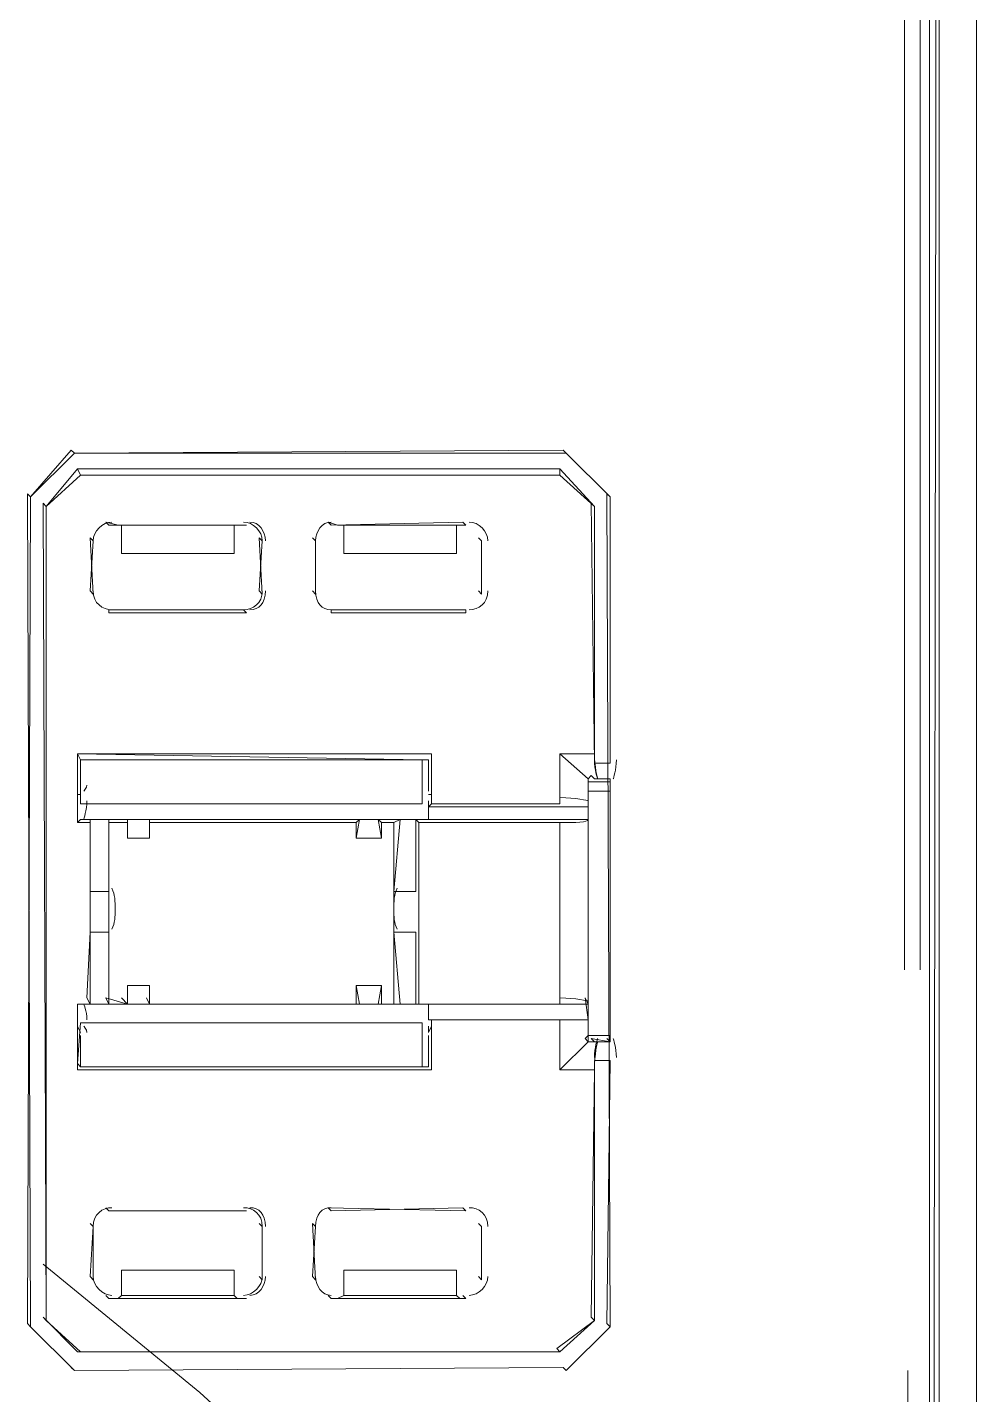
# Model space of a CAD drawing. Header units: metres. Extents: x 2999 to 3164, y 1641 to 1678.
# Drawn here: x 3010.041 to 3010.511, y 1653.195 to 1653.873 of the extents above; entities that cross this region are included whole.
import ezdxf

# ---------------------------------------------------------------- set-up
doc = ezdxf.new("R2010")
doc.units = ezdxf.units.M

msp = doc.modelspace()

# ---------------------------------------------------------------- linework, layer by layer
at = {"color": 7, "linetype": 'Continuous', "lineweight": 20, "true_color": 0x000007}
for points in [[(3010.48776, 1654.99513), (3010.48465, 1654.99513), (3010.48465, 1655.1317), (3010.4831, 1655.12704), (3010.4831, 1653.40594)], [(3010.47534, 1653.40594), (3010.47534, 1655.12704), (3010.47534, 1655.12704)], [(3010.51104, 1655.11773), (3010.51104, 1652.69204), (3010.51104, 1652.69204)], [(3010.51104, 1655.10997), (3010.51104, 1652.69049), (3010.51104, 1652.69049)], [(3010.49241, 1652.75412), (3010.49241, 1654.99978), (3010.48776, 1654.99513), (3010.48776, 1652.75412)], [(3010.49241, 1652.75412), (3010.48931, 1652.75722), (3010.49241, 1654.99978), (3010.48931, 1655.00289)], [(3010.47689, 1652.7774), (3010.47689, 1653.20729), (3010.47689, 1653.20729)]]:
    msp.add_lwpolyline(points, dxfattribs=at)
at = {"color": 7, "linetype": 'Continuous', "lineweight": 13, "true_color": 0x000007}
for points in [[(3010.04235, 1653.22901), (3010.0408, 1653.23057), (3010.04235, 1653.64028), (3010.06408, 1653.66201), (3010.06252, 1653.66356), (3010.04235, 1653.64028), (3010.0408, 1653.64183)], [(3010.06408, 1653.66201), (3010.30773, 1653.66201), (3010.30618, 1653.66356)], [(3010.30773, 1653.66201), (3010.32946, 1653.64028)], [(3010.30463, 1653.65114), (3010.30463, 1653.65425), (3010.3217, 1653.63562)], [(3010.05011, 1653.23212), (3010.05011, 1653.63562), (3010.04856, 1653.63718)], [(3010.14943, 1653.62631), (3010.08115, 1653.62631), (3010.0796, 1653.62786), (3010.0858, 1653.62631), (3010.08735, 1653.62631), (3010.14322, 1653.62631), (3010.14478, 1653.62631), (3010.14788, 1653.62631)], [(3010.25807, 1653.62631), (3010.25652, 1653.62786), (3010.19134, 1653.62631), (3010.18978, 1653.62786), (3010.19444, 1653.62631), (3010.19754, 1653.62631), (3010.25341, 1653.62631), (3010.25497, 1653.62631)], [(3010.07339, 1653.59217), (3010.07184, 1653.59372), (3010.07339, 1653.61855), (3010.07184, 1653.6201)], [(3010.15719, 1653.59217), (3010.15564, 1653.59372), (3010.15719, 1653.61855), (3010.15564, 1653.6201)], [(3010.06718, 1653.50992), (3010.06563, 1653.51302), (3010.23634, 1653.50992), (3010.23634, 1653.48819), (3010.06718, 1653.48819)], [(3010.21617, 1653.47112), (3010.21461, 1653.48043), (3010.21617, 1653.47888)], [(3010.25807, 1653.28644), (3010.25652, 1653.28799), (3010.19134, 1653.28644), (3010.18978, 1653.28799)], [(3010.07339, 1653.25229), (3010.07184, 1653.25384), (3010.07339, 1653.27868)], [(3010.18358, 1653.25229), (3010.18202, 1653.25384), (3010.18358, 1653.27868), (3010.18202, 1653.28023)], [(3010.26583, 1653.27868), (3010.26583, 1653.25229)], [(3010.06718, 1653.2166), (3010.05011, 1653.23212), (3010.04856, 1653.23367), (3010.06563, 1653.2166)], [(3010.3217, 1653.23212), (3010.30463, 1653.2166), (3010.30308, 1653.21815)], [(3010.06408, 1653.20729), (3010.04235, 1653.22901)]]:
    msp.add_lwpolyline(points, close=True, dxfattribs=at)
for points in [[(3010.06718, 1653.65114), (3010.05011, 1653.63562), (3010.06563, 1653.65425)], [(3010.30463, 1653.65114), (3010.06718, 1653.65114), (3010.06563, 1653.65425), (3010.30463, 1653.65425)], [(3010.3217, 1653.51302), (3010.3217, 1653.63562), (3010.32015, 1653.63718), (3010.3217, 1653.50836)], [(3010.32946, 1653.50836), (3010.32946, 1653.64028), (3010.32791, 1653.64183), (3010.32946, 1653.22901), (3010.32791, 1653.23057), (3010.32946, 1653.36093)], [(3010.14322, 1653.62631), (3010.14322, 1653.61234), (3010.08735, 1653.61234), (3010.08735, 1653.62631)], [(3010.25341, 1653.62631), (3010.25341, 1653.61234), (3010.19754, 1653.61234), (3010.19754, 1653.62631)], [(3010.18358, 1653.59217), (3010.18358, 1653.61855), (3010.18202, 1653.6201)], [(3010.18358, 1653.61855), (3010.18358, 1653.59217), (3010.18358, 1653.59217)], [(3010.26583, 1653.61855), (3010.26428, 1653.6201), (3010.26428, 1653.6201)], [(3010.26583, 1653.61855), (3010.26583, 1653.59217), (3010.26428, 1653.59372)], [(3010.26583, 1653.59217), (3010.26583, 1653.61855), (3010.26583, 1653.61855)], [(3010.18358, 1653.59217), (3010.18202, 1653.59372), (3010.18202, 1653.59372)], [(3010.08115, 1653.58441), (3010.08115, 1653.58286), (3010.08115, 1653.58286)], [(3010.08115, 1653.58286), (3010.14943, 1653.58286), (3010.14788, 1653.58441), (3010.08115, 1653.58441)], [(3010.19134, 1653.58441), (3010.19134, 1653.58286), (3010.19134, 1653.58286)], [(3010.25807, 1653.58286), (3010.25807, 1653.58441), (3010.19134, 1653.58441)], [(3010.19134, 1653.58286), (3010.25807, 1653.58286), (3010.25807, 1653.58286)], [(3010.06563, 1653.49284), (3010.06563, 1653.51302), (3010.241, 1653.51302)], [(3010.23634, 1653.50992), (3010.23945, 1653.50992), (3010.06718, 1653.50992)], [(3010.06718, 1653.50992), (3010.06718, 1653.4975), (3010.06718, 1653.4975)], [(3010.23945, 1653.4975), (3010.23945, 1653.50992), (3010.23945, 1653.50992)], [(3010.241, 1653.51302), (3010.241, 1653.49284), (3010.241, 1653.49284)], [(3010.30463, 1653.48819), (3010.30463, 1653.51302), (3010.31859, 1653.5006)], [(3010.30463, 1653.51302), (3010.3217, 1653.51302), (3010.3217, 1653.51302)], [(3010.3217, 1653.50836), (3010.32946, 1653.50836), (3010.32946, 1653.50836)], [(3010.31859, 1653.49905), (3010.32946, 1653.49905), (3010.32946, 1653.4944), (3010.31859, 1653.4944), (3010.31859, 1653.49905), (3010.31859, 1653.5006), (3010.31859, 1653.48819), (3010.31859, 1653.48664), (3010.31859, 1653.48043), (3010.31859, 1653.47888), (3010.31859, 1653.38886), (3010.31704, 1653.39197), (3010.31859, 1653.3811), (3010.31859, 1653.37024), (3010.31704, 1653.37179), (3010.31859, 1653.37334), (3010.31859, 1653.4944)], [(3010.32946, 1653.5006), (3010.3217, 1653.5006), (3010.32015, 1653.50216), (3010.31859, 1653.5006)], [(3010.32946, 1653.5006), (3010.32946, 1653.49905), (3010.32946, 1653.49905)], [(3010.31859, 1653.37334), (3010.32946, 1653.37334), (3010.32946, 1653.4944)], [(3010.06718, 1653.49284), (3010.06563, 1653.49284), (3010.06563, 1653.47888), (3010.06718, 1653.48043)], [(3010.23945, 1653.49284), (3010.241, 1653.49284), (3010.241, 1653.48819), (3010.23945, 1653.48664)], [(3010.30463, 1653.48819), (3010.241, 1653.48819), (3010.241, 1653.48819)], [(3010.07184, 1653.48043), (3010.07184, 1653.47888), (3010.06563, 1653.47888)], [(3010.06718, 1653.48043), (3010.07184, 1653.48043), (3010.08115, 1653.48043), (3010.09046, 1653.48043), (3010.10132, 1653.48043), (3010.2053, 1653.48043), (3010.21461, 1653.48043), (3010.22548, 1653.48043), (3010.23324, 1653.48043), (3010.23945, 1653.48043)], [(3010.07184, 1653.48043), (3010.07184, 1653.44473), (3010.07184, 1653.44473)], [(3010.08115, 1653.48043), (3010.08115, 1653.44473), (3010.07184, 1653.44473)], [(3010.09046, 1653.48043), (3010.09046, 1653.47888), (3010.08115, 1653.47888), (3010.08115, 1653.48043)], [(3010.09046, 1653.48043), (3010.09046, 1653.47112), (3010.10132, 1653.47112), (3010.10132, 1653.48043)], [(3010.10132, 1653.48043), (3010.10132, 1653.47888), (3010.20375, 1653.47888), (3010.2053, 1653.48043)], [(3010.2053, 1653.48043), (3010.20375, 1653.47112), (3010.21617, 1653.47112)], [(3010.22548, 1653.48043), (3010.22237, 1653.47888), (3010.21617, 1653.47888)], [(3010.22548, 1653.48043), (3010.22237, 1653.44473), (3010.23324, 1653.44473), (3010.23324, 1653.48043)], [(3010.30463, 1653.47888), (3010.23479, 1653.47888), (3010.23324, 1653.48043)], [(3010.23945, 1653.48664), (3010.23945, 1653.48043), (3010.23945, 1653.48043)], [(3010.23945, 1653.48664), (3010.31859, 1653.48664), (3010.31859, 1653.48664)], [(3010.23945, 1653.48043), (3010.31859, 1653.48043), (3010.31859, 1653.48043)], [(3010.07184, 1653.47888), (3010.07184, 1653.38886), (3010.07028, 1653.39197), (3010.07184, 1653.42456)], [(3010.08115, 1653.38886), (3010.08115, 1653.47888), (3010.08115, 1653.47888)], [(3010.09046, 1653.47112), (3010.09046, 1653.47888), (3010.09046, 1653.47888)], [(3010.10132, 1653.47888), (3010.10132, 1653.47112), (3010.10132, 1653.47112)], [(3010.20375, 1653.47112), (3010.20375, 1653.47888), (3010.20375, 1653.47888)], [(3010.22237, 1653.38886), (3010.22237, 1653.47888), (3010.22237, 1653.47888)], [(3010.23479, 1653.47888), (3010.23479, 1653.38886), (3010.23479, 1653.38886)], [(3010.30463, 1653.38886), (3010.30463, 1653.47888), (3010.30463, 1653.47888)], [(3010.07184, 1653.42456), (3010.08115, 1653.42456), (3010.08115, 1653.38886)], [(3010.23324, 1653.38886), (3010.23324, 1653.42456), (3010.22237, 1653.42456), (3010.22548, 1653.38886)], [(3010.09046, 1653.38886), (3010.09046, 1653.39818), (3010.10132, 1653.39818), (3010.10132, 1653.38886)], [(3010.09046, 1653.38886), (3010.09046, 1653.39818), (3010.09046, 1653.39818)], [(3010.10132, 1653.39818), (3010.10132, 1653.38886), (3010.10132, 1653.38886)], [(3010.2053, 1653.38886), (3010.20375, 1653.39818), (3010.21617, 1653.39818), (3010.21461, 1653.38886)], [(3010.20375, 1653.38886), (3010.20375, 1653.39818), (3010.20375, 1653.39818)], [(3010.21617, 1653.39818), (3010.21617, 1653.38886), (3010.21617, 1653.38886)], [(3010.06563, 1653.378), (3010.06563, 1653.38886), (3010.06718, 1653.38886)], [(3010.06563, 1653.38886), (3010.07184, 1653.38886), (3010.07184, 1653.38886)], [(3010.10132, 1653.38886), (3010.09046, 1653.38886), (3010.08115, 1653.38886), (3010.07184, 1653.38886), (3010.06718, 1653.38886)], [(3010.08115, 1653.38886), (3010.0796, 1653.39197), (3010.09046, 1653.38886), (3010.08735, 1653.39197)], [(3010.10132, 1653.38886), (3010.09977, 1653.39197), (3010.09977, 1653.39197)], [(3010.10132, 1653.38886), (3010.2053, 1653.38886), (3010.21461, 1653.38886), (3010.22548, 1653.38886), (3010.23324, 1653.38886), (3010.23945, 1653.38886)], [(3010.10132, 1653.38886), (3010.20375, 1653.38886), (3010.2053, 1653.38886)], [(3010.21461, 1653.38886), (3010.21617, 1653.38886), (3010.22237, 1653.38886), (3010.22548, 1653.38886)], [(3010.30463, 1653.38886), (3010.23479, 1653.38886), (3010.23324, 1653.38886)], [(3010.23945, 1653.38886), (3010.23945, 1653.3811), (3010.23945, 1653.3811)], [(3010.23945, 1653.38886), (3010.31859, 1653.38886), (3010.31859, 1653.38886)], [(3010.06718, 1653.37334), (3010.06718, 1653.35782), (3010.06563, 1653.35938), (3010.06718, 1653.37955)], [(3010.06718, 1653.37955), (3010.23634, 1653.37955), (3010.23634, 1653.37955)], [(3010.23634, 1653.37955), (3010.23634, 1653.35782), (3010.23945, 1653.35782), (3010.23945, 1653.37334)], [(3010.23945, 1653.3749), (3010.241, 1653.378), (3010.241, 1653.3811)], [(3010.23945, 1653.3811), (3010.31859, 1653.3811), (3010.31859, 1653.3811)], [(3010.30463, 1653.35627), (3010.30463, 1653.3811), (3010.30463, 1653.3811)], [(3010.06563, 1653.378), (3010.06718, 1653.3749), (3010.06718, 1653.3749)], [(3010.241, 1653.35627), (3010.06563, 1653.35627), (3010.06563, 1653.378)], [(3010.241, 1653.378), (3010.241, 1653.35627), (3010.241, 1653.35627)], [(3010.32946, 1653.37334), (3010.32946, 1653.37024), (3010.31859, 1653.37024)], [(3010.31859, 1653.37024), (3010.3217, 1653.37024), (3010.32015, 1653.37179), (3010.32946, 1653.37024)], [(3010.32946, 1653.37024), (3010.32791, 1653.37179), (3010.32791, 1653.37179)], [(3010.3217, 1653.35627), (3010.30463, 1653.35627), (3010.31859, 1653.37024)], [(3010.3217, 1653.36093), (3010.3217, 1653.23212), (3010.32015, 1653.23367), (3010.3217, 1653.35627)], [(3010.32946, 1653.36093), (3010.3217, 1653.36093), (3010.3217, 1653.36093)], [(3010.23945, 1653.35782), (3010.06718, 1653.35782), (3010.23634, 1653.35782)], [(3010.08115, 1653.28644), (3010.0796, 1653.28799), (3010.0796, 1653.28799)], [(3010.14943, 1653.28644), (3010.08115, 1653.28644), (3010.08115, 1653.28644)], [(3010.08115, 1653.28644), (3010.14788, 1653.28644), (3010.14943, 1653.28644)], [(3010.07339, 1653.27868), (3010.07184, 1653.28023), (3010.07184, 1653.28023)], [(3010.15719, 1653.27868), (3010.15564, 1653.28023), (3010.15564, 1653.28023)], [(3010.15719, 1653.25229), (3010.15719, 1653.27868), (3010.15719, 1653.27868)], [(3010.15719, 1653.27868), (3010.15719, 1653.25229), (3010.15719, 1653.25229)], [(3010.26583, 1653.27868), (3010.26428, 1653.28023), (3010.26428, 1653.28023)], [(3010.08735, 1653.24453), (3010.08735, 1653.25695), (3010.14322, 1653.25695), (3010.14322, 1653.24453)], [(3010.19754, 1653.24453), (3010.19754, 1653.25695), (3010.25341, 1653.25695), (3010.25341, 1653.24453)], [(3010.15719, 1653.25229), (3010.15564, 1653.25384), (3010.15564, 1653.25384)], [(3010.26583, 1653.25229), (3010.26428, 1653.25384), (3010.26428, 1653.25384)], [(3010.14943, 1653.24298), (3010.14788, 1653.24298), (3010.14478, 1653.24298), (3010.14322, 1653.24453), (3010.08735, 1653.24453), (3010.0858, 1653.24298), (3010.08115, 1653.24298), (3010.0796, 1653.24453)], [(3010.08115, 1653.24298), (3010.14943, 1653.24298), (3010.14943, 1653.24298)], [(3010.19134, 1653.24298), (3010.18978, 1653.24453), (3010.18978, 1653.24453)], [(3010.25807, 1653.24298), (3010.25497, 1653.24298), (3010.25341, 1653.24453), (3010.19754, 1653.24453), (3010.19444, 1653.24298), (3010.19134, 1653.24298)], [(3010.19134, 1653.24298), (3010.25807, 1653.24298), (3010.25807, 1653.24298)], [(3010.25807, 1653.24298), (3010.25652, 1653.24453), (3010.25652, 1653.24453)], [(3010.30773, 1653.20729), (3010.32946, 1653.22901), (3010.30773, 1653.20729), (3010.30618, 1653.20884), (3010.06408, 1653.20729), (3010.06252, 1653.20884)], [(3010.06718, 1653.2166), (3010.30463, 1653.2166), (3010.06563, 1653.2166)]]:
    msp.add_lwpolyline(points, dxfattribs=at)
at = {"color": 30, "linetype": 'Continuous', "lineweight": 20, "true_color": 0x00001e}
msp.add_lwpolyline([(3010.32015, 1653.00398), (3010.31084, 1653.0164), (3010.22082, 1653.10951), (3010.12615, 1653.19642), (3010.04856, 1653.26005)], dxfattribs=at)
at = {"color": 7, "linetype": 'Continuous', "lineweight": 13, "true_color": 0x000007}
for points in [[(3010.0827, 1653.62786), (3010.07804, 1653.62786), (3010.07339, 1653.62321), (3010.07339, 1653.61855)], [(3010.0827, 1653.62786), (3010.07804, 1653.62786), (3010.07339, 1653.62321), (3010.07339, 1653.61855)], [(3010.15719, 1653.61855), (3010.15719, 1653.62321), (3010.15254, 1653.62786), (3010.14788, 1653.62786)], [(3010.15874, 1653.61855), (3010.15874, 1653.62321), (3010.15564, 1653.62786), (3010.15098, 1653.62786)], [(3010.19134, 1653.62786), (3010.18668, 1653.62786), (3010.18358, 1653.62321), (3010.18358, 1653.61855)], [(3010.19134, 1653.62786), (3010.18668, 1653.62786), (3010.18358, 1653.62321), (3010.18358, 1653.61855)], [(3010.26893, 1653.61855), (3010.26893, 1653.62321), (3010.26428, 1653.62786), (3010.25962, 1653.62786)], [(3010.26893, 1653.61855), (3010.26893, 1653.62321), (3010.26428, 1653.62786), (3010.25962, 1653.62786)], [(3010.07339, 1653.59372), (3010.07339, 1653.58751), (3010.07804, 1653.58441), (3010.0827, 1653.58441)], [(3010.07339, 1653.59372), (3010.07339, 1653.58751), (3010.07804, 1653.58441), (3010.0827, 1653.58441)], [(3010.14788, 1653.58441), (3010.15254, 1653.58441), (3010.15719, 1653.58751), (3010.15719, 1653.59372)], [(3010.15098, 1653.58441), (3010.15564, 1653.58441), (3010.15874, 1653.58751), (3010.15874, 1653.59372)], [(3010.18358, 1653.59372), (3010.18358, 1653.58751), (3010.18668, 1653.58441), (3010.19134, 1653.58441)], [(3010.18358, 1653.59372), (3010.18358, 1653.58751), (3010.18668, 1653.58441), (3010.19134, 1653.58441)], [(3010.25962, 1653.58441), (3010.26428, 1653.58441), (3010.26893, 1653.58751), (3010.26893, 1653.59372)], [(3010.25962, 1653.58441), (3010.26428, 1653.58441), (3010.26893, 1653.58751), (3010.26893, 1653.59372)], [(3010.3217, 1653.51302), (3010.3217, 1653.50681), (3010.32325, 1653.5006), (3010.32325, 1653.5006)], [(3010.3217, 1653.50992), (3010.3217, 1653.50526), (3010.32325, 1653.5006), (3010.32325, 1653.5006)], [(3010.33101, 1653.5006), (3010.33101, 1653.5006), (3010.33256, 1653.50526), (3010.33256, 1653.50992)], [(3010.06873, 1653.4944), (3010.06873, 1653.4944), (3010.07028, 1653.49595), (3010.07028, 1653.4975)], [(3010.23945, 1653.4975), (3010.23945, 1653.49595), (3010.23945, 1653.4944), (3010.23945, 1653.4944)], [(3010.06873, 1653.48043), (3010.06873, 1653.48043), (3010.07028, 1653.48508), (3010.07028, 1653.48974)], [(3010.23945, 1653.48974), (3010.23945, 1653.48508), (3010.23945, 1653.48043), (3010.23945, 1653.48043)], [(3010.31859, 1653.48974), (3010.31859, 1653.48974), (3010.31239, 1653.49129), (3010.30463, 1653.49129)], [(3010.30463, 1653.47888), (3010.31239, 1653.47888), (3010.31859, 1653.47888), (3010.31859, 1653.48043)], [(3010.07028, 1653.3811), (3010.07028, 1653.38576), (3010.06873, 1653.38886), (3010.06873, 1653.38886)], [(3010.23945, 1653.38886), (3010.23945, 1653.38886), (3010.23945, 1653.38576), (3010.23945, 1653.3811)], [(3010.31859, 1653.39042), (3010.31859, 1653.39042), (3010.31239, 1653.39197), (3010.30463, 1653.39197)], [(3010.07028, 1653.3749), (3010.07028, 1653.37645), (3010.06873, 1653.378), (3010.06873, 1653.378)], [(3010.23945, 1653.378), (3010.23945, 1653.378), (3010.23945, 1653.37645), (3010.23945, 1653.3749)], [(3010.32325, 1653.37179), (3010.32325, 1653.37179), (3010.3217, 1653.36714), (3010.3217, 1653.36248)], [(3010.33256, 1653.36248), (3010.33256, 1653.36714), (3010.33101, 1653.37179), (3010.33101, 1653.37179)], [(3010.32325, 1653.37024), (3010.32325, 1653.37024), (3010.3217, 1653.36403), (3010.3217, 1653.35627)], [(3010.0827, 1653.28799), (3010.07804, 1653.28799), (3010.07339, 1653.28488), (3010.07339, 1653.27868)], [(3010.0827, 1653.28799), (3010.07804, 1653.28799), (3010.07339, 1653.28488), (3010.07339, 1653.27868)], [(3010.15719, 1653.27868), (3010.15719, 1653.28488), (3010.15254, 1653.28799), (3010.14788, 1653.28799)], [(3010.15874, 1653.27868), (3010.15874, 1653.28488), (3010.15564, 1653.28799), (3010.15098, 1653.28799)], [(3010.19134, 1653.28799), (3010.18668, 1653.28799), (3010.18358, 1653.28488), (3010.18358, 1653.27868)], [(3010.19134, 1653.28799), (3010.18668, 1653.28799), (3010.18358, 1653.28488), (3010.18358, 1653.27868)], [(3010.26893, 1653.27868), (3010.26893, 1653.28488), (3010.26428, 1653.28799), (3010.25962, 1653.28799)], [(3010.26893, 1653.27868), (3010.26893, 1653.28488), (3010.26428, 1653.28799), (3010.25962, 1653.28799)], [(3010.07339, 1653.25384), (3010.07339, 1653.24919), (3010.07804, 1653.24453), (3010.0827, 1653.24453)], [(3010.07339, 1653.25384), (3010.07339, 1653.24919), (3010.07804, 1653.24453), (3010.0827, 1653.24453)], [(3010.14788, 1653.24453), (3010.15254, 1653.24453), (3010.15719, 1653.24919), (3010.15719, 1653.25384)], [(3010.15098, 1653.24453), (3010.15564, 1653.24453), (3010.15874, 1653.24919), (3010.15874, 1653.25384)], [(3010.18358, 1653.25384), (3010.18358, 1653.24919), (3010.18668, 1653.24453), (3010.19134, 1653.24453)], [(3010.18358, 1653.25384), (3010.18358, 1653.24919), (3010.18668, 1653.24453), (3010.19134, 1653.24453)], [(3010.25962, 1653.24453), (3010.26428, 1653.24453), (3010.26893, 1653.24919), (3010.26893, 1653.25384)], [(3010.25962, 1653.24453), (3010.26428, 1653.24453), (3010.26893, 1653.24919), (3010.26893, 1653.25384)]]:
    msp.add_open_spline(points, degree=3, dxfattribs=at)
for points in [[(3010.07184, 1653.44629), (3010.07184, 1653.44318), (3010.07184, 1653.44008), (3010.07184, 1653.43542), (3010.07184, 1653.43542), (3010.07184, 1653.43232), (3010.07184, 1653.42921), (3010.07184, 1653.42611)], [(3010.0827, 1653.42611), (3010.08425, 1653.42921), (3010.08425, 1653.43232), (3010.08425, 1653.43542), (3010.08425, 1653.43542), (3010.08425, 1653.44008), (3010.08425, 1653.44318), (3010.0827, 1653.44629)], [(3010.22393, 1653.44629), (3010.22237, 1653.44318), (3010.22237, 1653.44008), (3010.22237, 1653.43542), (3010.22237, 1653.43542), (3010.22237, 1653.43232), (3010.22237, 1653.42921), (3010.22393, 1653.42611)], [(3010.23479, 1653.42611), (3010.23479, 1653.42921), (3010.23479, 1653.43232), (3010.23479, 1653.43542), (3010.23479, 1653.43542), (3010.23479, 1653.44008), (3010.23479, 1653.44318), (3010.23479, 1653.44629)]]:
    msp.add_open_spline(points, degree=3, knots=[0, 0, 0, 0, 0.125, 0.125, 0.125, 0.125001, 1, 1, 1, 1], dxfattribs=at)

doc.saveas('drawing.dxf')
